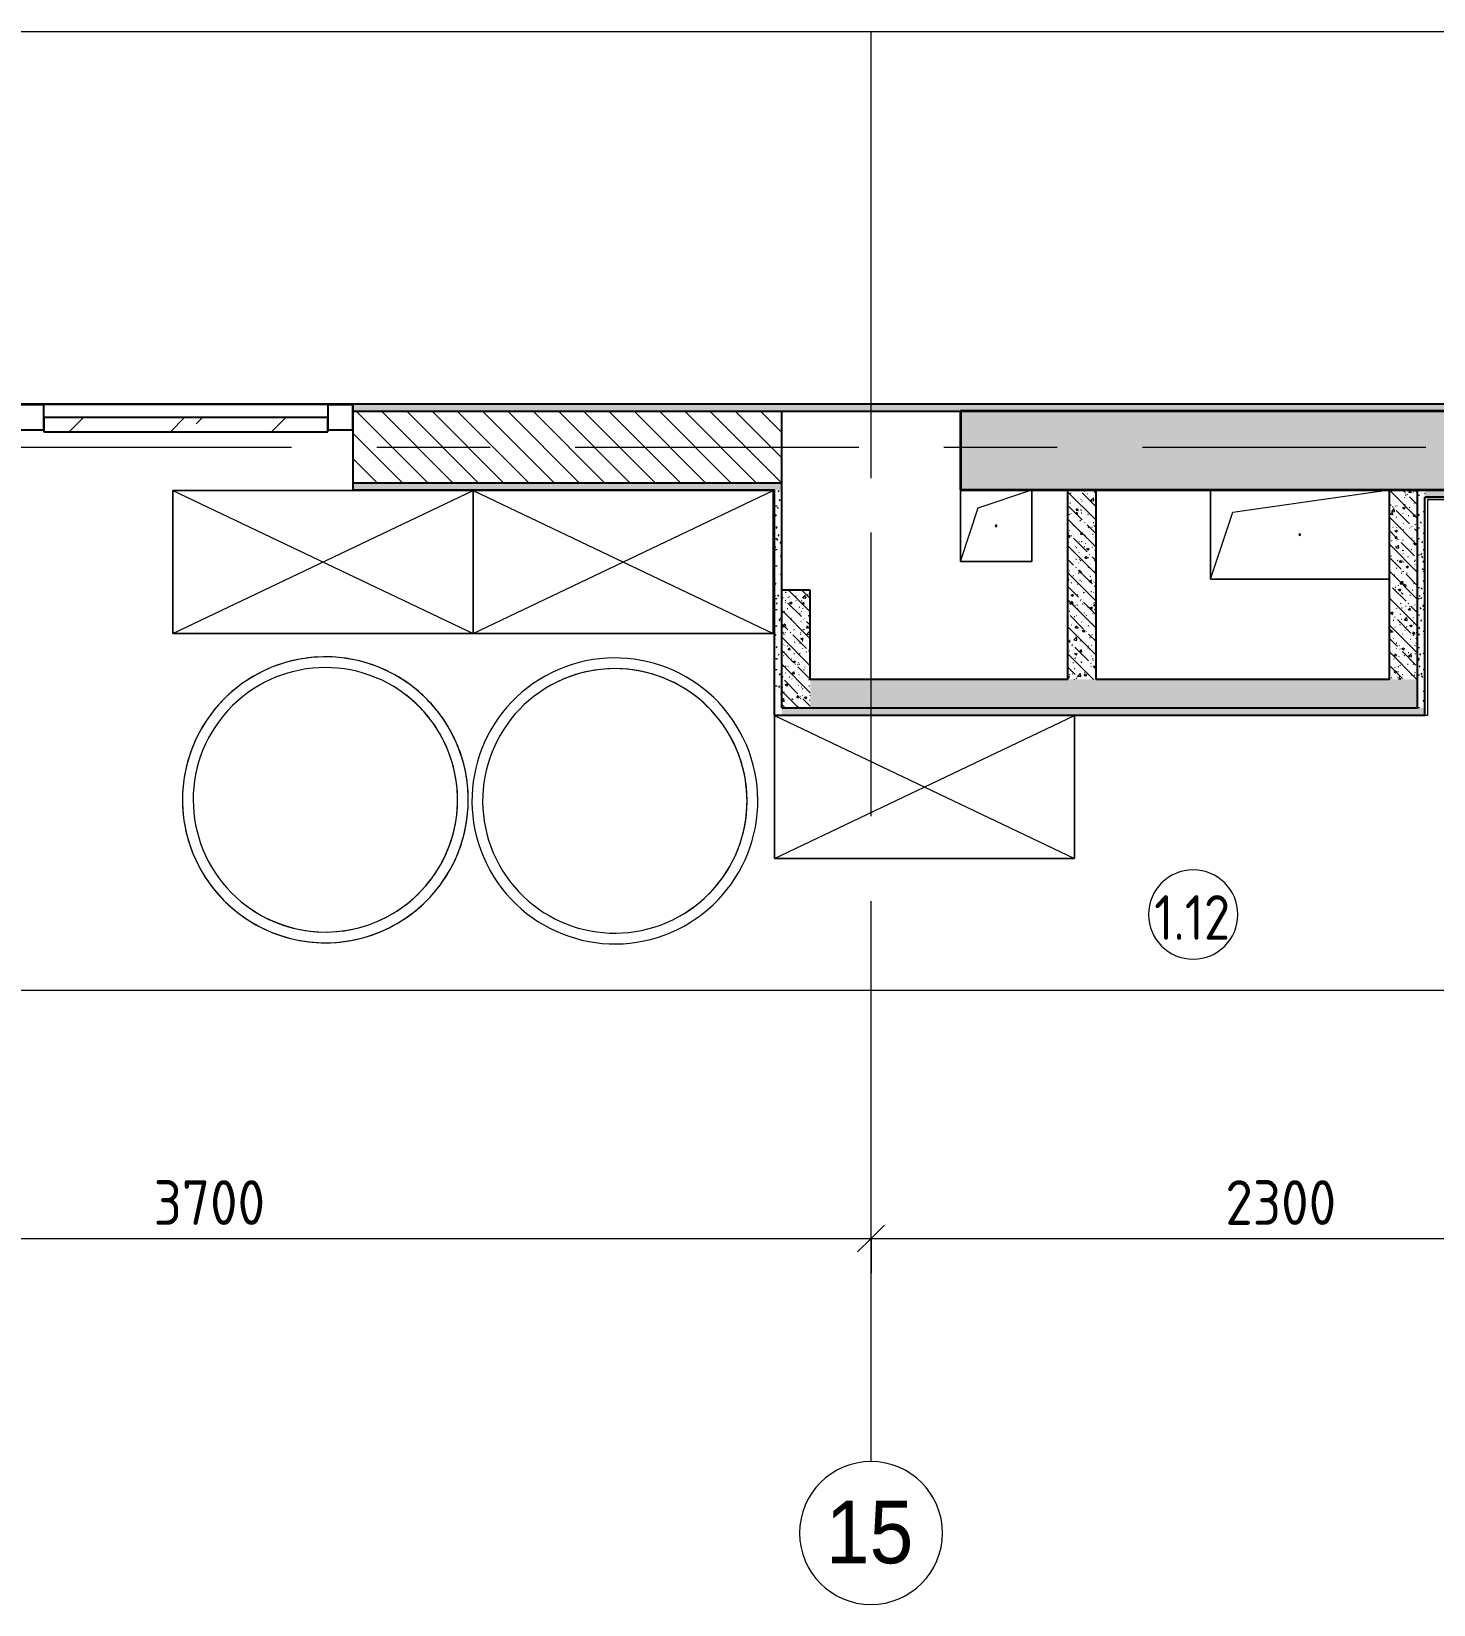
# Model space of a CAD drawing. Header units: millimetres. Extents: x 3991 to 282775, y -8553 to 29560.
# Drawn here: x 72708 to 76632, y 4562 to 8963 of the extents above; entities that cross this region are included whole.
import ezdxf

# ---------------------------------------------------------------- set-up
doc = ezdxf.new("R2010")
doc.units = ezdxf.units.MM
doc.linetypes.add('Осевая', pattern=[1587.5, 317.5, -238.125, 793.75, -238.125])
for name, color, linetype, lineweight in [('A-ANNO-DIMS', 7, 'Continuous', 9), ('A-ANNO-DIMS-50', 7, 'Continuous', 9), ('A-AREA-IDEN', 7, 'Continuous', 9), ('A-DETL-GENF', 7, 'Continuous', 9), ('A-GENM', 7, 'Continuous', 9), ('A-GLAZ-CURT', 7, 'Continuous', 9), ('A-GLAZ-CURT-1', 7, 'Continuous', 25), ('A-GLAZ-CWMG', 7, 'Continuous', 9), ('A-GLAZ-CWMG-1', 7, 'Continuous', 25), ('A-WALL', 7, 'Continuous', 9), ('I-FURN', 7, 'Continuous', 9), ('I-WALL', 7, 'Continuous', 9), ('Оси', 7, 'Continuous', 9), ('Оси-1', 7, 'Continuous', 20), ('Оси-2', 7, 'Осевая', 9)]:
    doc.layers.add(name, color=color, linetype=linetype, lineweight=lineweight)
for name, color, linetype, lineweight, true_color in [('A-WALL-1', 7, 'Continuous', 25, 0x3c3c3c), ('A-WALL-2', 7, 'Continuous', 35, 0x3c3c3c), ('A-WALL-FNSH-1', 7, 'Continuous', 15, 0x3c3c3c)]:
    doc.layers.add(name, color=color, linetype=linetype, lineweight=lineweight, true_color=true_color)
doc.styles.add('Arial', font='arial.ttf', dxfattribs={"width": 0.9, "height": 175})
doc.styles.add('GOST Common_2', font='GOST_Common.ttf', dxfattribs={"width": 0.9, "height": 125})
doc.styles.add('ISOCPEUR', font='isocpeur.ttf', dxfattribs={"width": 0.9, "height": 125})
doc.dimstyles.new('ISO-2_5_0_9К_БОЛЬШОЙ', dxfattribs={"dimscale": 304.8, "dimtxt": 124.497647, "dimasz": 0.246063, "dimexe": 0.19685, "dimexo": 0.492126, "dimgap": 0, "dimtad": 1, "dimdec": 0, "dimrnd": 10, "dimzin": 0, "dimdsep": 46, "dimtxsty": 'ISOCPEUR', "dimblk1": 'OBLIQUE', "dimblk2": 'OBLIQUE', "dimsah": 1, "dimcen": 0.09, "dimdle": 0.19685, "dimazin": 0, "dimtfac": 1, "dimtdec": 4, "dimtix": 1, "dimtmove": 0, "dimatfit": 3, "dimfxl": 1, "dimtvp": 1, "dimtolj": 1, "dimtzin": 0, "dimarcsym": 2})
pattern_1 = [(135, (22897.75, 0), (-37.717076, -37.717076), [53.34, -8.89, 1.778, -8.89]), (135, (22897.75, 37.694), (-37.717076, -37.717076), []), (50, (22897.75, 0), (63.763904, -5.57885), [6.667, -73.342]), (355, (22897.75, 0), (-12.334876, 66.86951), [5.334, -58.674]), (100.451, (22903.065, -0.465), (51.43036, 61.29098), [5.667, -62.332]), (46.184, (22897.75, 17.78), (94.87722, -14.71484), [10.001, -110.014]), (96.636, (22905.66, 16.55), (83.09115, 86.5993), [8.5, -93.497]), (351.184, (22897.75, 17.78), (83.09204, 86.59928), [8.001, -88.011]), (21, (22906.64, 13.335), (53.064487, -35.792726), [6.667, -73.342]), (326, (22906.64, 13.335), (21.63066, 64.46546), [5.334, -58.674]), (71.451, (22911.06, 10.35), (74.69646, 28.67237), [5.667, -62.332]), (37.5, (22897.75, 0), (1.080413, 29.594271), [1.676, -56.286, 1.676, -57.887, -58.896]), (37.5, (22897.75, 0), (1.080413, 29.594271), [-117.526, 1.676, -57.22]), (7.5, (22897.75, 0), (23.386368, 35.063507), [1.676, -32.283, 1.676, -54.953, -22.447]), (7.5, (22897.75, 0), (23.386368, 35.063507), [-90.589, 1.676, -20.771]), (327.5, (22877.926, 0), (47.456567, -2.005468), [1.676, -20.549, 1.676, -67.666, -92.011]), (327.5, (22877.926, 0), (47.456567, -2.005468), [-91.567, 1.676, -90.335]), (317.5, (22869.036, 0), (51.844948, 8.89904), [1.676, -27.216, 1.676, -44.374, -65.341]), (317.5, (22869.036, 0), (51.844948, 8.89904), [-74.943, 1.676, -63.665])]
pattern_2 = [(0, (22897.75, 0), (60.96, 15.24), [5.029, -40.691, 5.029, -40.691, -243.84]), (0, (22897.75, 0), (60.96, 15.24), [-91.44, 5.029, -86.411, 5.029, -40.691, -106.68]), (0, (22897.75, 0), (60.96, 15.24), [-228.6, 5.029, -25.451, 5.029, -71.171]), (120, (22920.61, 7.62), (-43.678227, 45.1729086), [5.029, -40.691, 5.029, -40.691, -243.84]), (120, (22920.61, 7.62), (-43.678227, 45.1729086), [-91.44, 5.029, -86.411, 5.029, -40.691, -106.68]), (120, (22920.61, 7.62), (-43.678227, 45.1729086), [-228.6, 5.029, -25.451, 5.029, -71.171]), (240, (22928.23, 38.1), (-17.281773, -60.4129086), [5.029, -40.691, 5.029, -40.691, -243.84]), (240, (22928.23, 38.1), (-17.281773, -60.4129086), [-91.44, 5.029, -86.411, 5.029, -40.691, -106.68]), (240, (22928.23, 38.1), (-17.281773, -60.4129086), [-228.6, 5.029, -25.451, 5.029, -71.171])]

# ---------------------------------------------------------------- blocks, each defined once
blk = doc.blocks.new('GM_Отверстие прямоугольное _в плите_ - Отверстие-V43-Фрагмент 1_5')
at = {"layer": 'A-GENM'}
for p, q in [((-250, -125), (-250, 125)), ((-250, 125), (-250, -125)), ((-187.5, 62.5), (250, 125)), ((-250, -125), (-187.5, 62.5)), ((250, -125), (-250, -125)), ((-250, -125), (250, -125))]:
    blk.add_line(p, q, dxfattribs=at)
for start, end in [(360, 180), (180, 360)]:
    blk.add_arc((0, 0), 2.5, start, end, dxfattribs=at)
blk = doc.blocks.new('GM_Отверстие прямоугольное _в плите_ - Отверстие-21604341-Фрагмент 1_5')
at = {"layer": 'A-GENM'}
for p, q in [((-100, -100), (-100, 100)), ((-100, 100), (-100, -100)), ((-50, 50), (100, 100)), ((100, 100), (100, -100)), ((100, -100), (100, 100)), ((-100, -100), (-50, 50)), ((100, -100), (-100, -100)), ((-100, -100), (100, -100))]:
    blk.add_line(p, q, dxfattribs=at)
for start, end in [(360, 180), (180, 360)]:
    blk.add_arc((0, 0), 2.5, start, end, dxfattribs=at)
blk = doc.blocks.new('ПУФ - 1_53-25461062-Фрагмент 1_5')
at = {"layer": 'I-FURN'}
for radius, start, end in [(400, 360, 180), (400, 80, 100), (370, 0, 180), (370, 360, 148.2353), (400, 110, 120), (400, 100, 110), (400, 50, 80), (400, 120, 130), (400, 130, 140), (400, 20, 50), (400, 140, 150), (400, 150, 160), (370, 148.2353, 158.8235), (400, 160, 170), (370, 158.8235, 180), (400, 0, 20), (400, 170, 180), (400, 180, 360), (400, 180, 220), (370, 180, 360), (370, 180, 360), (400, 340, 360), (400, 320, 340), (400, 220, 230), (400, 310, 320), (400, 230, 240), (400, 300, 310), (400, 240, 280), (400, 290, 300), (400, 280, 290)]:
    blk.add_arc((0, 0), radius, start, end, dxfattribs=at)
blk = doc.blocks.new('ПУФ - 1_53-25461890-Фрагмент 1_5')
at = {"layer": 'I-FURN'}
for radius, start, end in [(400, 0, 180), (400, 0, 180), (370, 0, 180), (370, 0, 180), (400, 180, 360), (400, 180, 0), (370, 180, 349.4118), (370, 180, 0), (370, 349.4118, 360)]:
    blk.add_arc((0, 0), radius, start, end, dxfattribs=at)
blk = doc.blocks.new('Шкаф параметрический - 1_34-25540996-Фрагмент 1_5')
at = {"layer": 'I-FURN'}
for p, q in [((0, 0), (840, 400)), ((0, 400), (840, 0)), ((840, 400), (0, 400)), ((0, 400), (0, 0)), ((0, 0), (0, 400)), ((0, 400), (840, 400)), ((840, 0), (840, 400)), ((840, 400), (840, 0)), ((0, 0), (840, 0)), ((840, 0), (0, 0))]:
    blk.add_line(p, q, dxfattribs=at)
blk = doc.blocks.new('Прямоугольный импост - 50 x 70 мм-31700031-Фрагмент 1_5')
at = {"layer": 'A-GLAZ-CWMG-1'}
for p, q in [((-70, 35), (0, 35)), ((-70, -35), (-70, 35)), ((0, 35), (0, -35)), ((0, -35), (-70, -35))]:
    blk.add_line(p, q, dxfattribs=at)
blk = doc.blocks.new('Системная панель - Стекло - 40мм-V64-Фрагмент 1_5')
at = {"layer": 'A-GLAZ-CURT'}
h = blk.add_hatch(dxfattribs=at)
h.set_pattern_fill('FP_47', color=256, style=0, pattern_type=2)
h.set_pattern_definition([(45, (-50292.5, -7833), (-141.42136, 141.42136), [100, -300]), (45, (-50392.5, -7883), (-141.42136, 141.42136), [300, -100]), (45, (-50192.5, -7933), (-141.42136, 141.42136), [100, -300])])
h.paths.add_polyline_path([(397.5, -40), (397.5, 0), (-397.5, 0), (-397.5, -40), (-246, -40)])
at = {"layer": 'A-GLAZ-CURT-1'}
for p, q in [((397.5, 0), (-397.5, 0)), ((-397.5, 0), (-397.5, -40)), ((397.5, -40), (397.5, 0)), ((-397.5, -40), (397.5, -40))]:
    blk.add_line(p, q, dxfattribs=at)
blk = doc.blocks.new('Прямоугольный импост - 50 x 70 мм-31702100-Фрагмент 1_5')
at = {"layer": 'A-GLAZ-CWMG-1'}
for p, q in [((-35, 35), (35, 35)), ((-35, -35), (-35, 35)), ((35, 35), (35, -35)), ((35, -35), (-35, -35))]:
    blk.add_line(p, q, dxfattribs=at)
blk = doc.blocks.new('Прямоугольный импост - 50 x 70 мм-31720914-Фрагмент 1_5')
at = {"layer": 'A-GLAZ-CWMG'}
blk.add_line((32640, 7918), (31845, 7918), dxfattribs=at)
blk = doc.blocks.new('DET_L_Линия разрыва - М100-30647533-Фрагмент 1_5')
at = {"layer": 'A-DETL-GENF'}
blk.add_line((18548.7, 0), (36497.4, 0), dxfattribs=at)
blk = doc.blocks.new('DET_L_Линия разрыва - М100-30647532-Фрагмент 1_5')
at = {"layer": 'A-DETL-GENF'}
blk.add_line((36497.4, 0), (18548.7, 0), dxfattribs=at)
blk = doc.blocks.new('Ось сетки - D8-29747960-Фрагмент 1_5')
at = {"layer": 'Оси-1'}
for start, end in [(360, 180), (180, 360)]:
    blk.add_arc((0, 0), 4, start, end, dxfattribs=at)
blk = doc.blocks.new('DIMBLOCK66-Фрагмент 1_5')
at = {"layer": 'A-ANNO-DIMS-50'}
for p, q in [((71357.8, 5488.5), (71357.8, 5645.5)), ((75057.8, 5488.5), (75057.8, 5645.5)), ((71357.8, 5585.5), (75057.8, 5585.5)), ((71357.8, 5585.5), (71357.8, 5488.5)), ((75057.8, 5585.5), (75057.8, 5488.5))]:
    blk.add_line(p, q, dxfattribs=at)
at = {"layer": 'A-ANNO-DIMS-50', "lineweight": 20}
for p, q in [((71357.8, 5585.5), (71395.3, 5623)), ((75057.8, 5585.5), (75095.3, 5623)), ((71357.8, 5585.5), (71320.3, 5548)), ((75057.8, 5585.5), (75020.3, 5548))]:
    blk.add_line(p, q, dxfattribs=at)
at = {"layer": 'A-ANNO-DIMS-50', "color": 0, "insert": (73049.7, 5748.8), "char_height": 125, "width": 379.239, "attachment_point": 1, "line_spacing_factor": 1.149209, "style": 'ISOCPEUR'}
blk.add_mtext('3700', dxfattribs=at)
blk = doc.blocks.new('_Oblique')
at = {"color": 0, "linetype": 'ByBlock', "lineweight": -2}
blk.add_line((-0.5, -0.5), (0.5, 0.5), dxfattribs=at)
blk = doc.blocks.new('DIMBLOCK67-Фрагмент 1_5')
at = {"layer": 'A-ANNO-DIMS-50'}
for p, q in [((75057.8, 5488.5), (75057.8, 5645.5)), ((77357.8, 5488.5), (77357.8, 5645.5)), ((75057.8, 5585.5), (77357.8, 5585.5)), ((75057.8, 5585.5), (75057.8, 5488.5)), ((77357.8, 5585.5), (77357.8, 5488.5))]:
    blk.add_line(p, q, dxfattribs=at)
at = {"layer": 'A-ANNO-DIMS-50', "lineweight": 20}
for p, q in [((75057.8, 5585.5), (75095.3, 5623)), ((77357.8, 5585.5), (77395.3, 5623)), ((75057.8, 5585.5), (75020.3, 5548)), ((77357.8, 5585.5), (77320.3, 5548))]:
    blk.add_line(p, q, dxfattribs=at)
at = {"layer": 'A-ANNO-DIMS-50', "color": 0, "insert": (76049.7, 5748.8), "char_height": 125, "width": 379.239, "attachment_point": 1, "line_spacing_factor": 1.149209, "style": 'ISOCPEUR'}
blk.add_mtext('2300', dxfattribs=at)
blk = doc.blocks.new('Марка_Помещения - Номер-25198446-Фрагмент 1_5')
at = {"layer": 'A-AREA-IDEN'}
for start, end in [(360, 180), (180, 360)]:
    blk.add_arc((0, 0), 2.5, start, end, dxfattribs=at)

msp = doc.modelspace()

# ---------------------------------------------------------------- hatches: boundary and pattern name
at = {"layer": 'I-WALL'}
h = msp.add_hatch(dxfattribs=at)
h.set_pattern_fill('FP_13', color=256, style=0, pattern_type=2)
h.set_pattern_definition(pattern_2)
h.paths.add_polyline_path([(86437.7, 7900), (86397.7, 7920), (83507.8, 7920), (83507.8, 7900), (86395, 7900)])
h.paths.add_polyline_path([(81007.8, 7900), (81007.8, 7920), (73607.8, 7920), (73607.8, 7900), (80043, 7900)])
h.paths.add_polyline_path([(71107.8, 7900), (71107.8, 7920), (64737.8, 7920), (64737.8, 7900), (70511.3, 7900)])
h.paths.add_polyline_path([(62237.8, 7900), (62237.8, 7920), (61657.8, 7920), (61657.8, 7900)])
h = msp.add_hatch(dxfattribs=at)
h.set_pattern_fill('FP_12', color=256, style=0, pattern_type=2)
h.set_pattern_definition([(135, (22897.75, 0), (-35.35534, -35.35534), [])])
h.paths.add_polyline_path([(74807.8, 7700), (74807.8, 7900), (73607.8, 7900), (73607.8, 7700), (74681.5, 7700)])
h.paths.add_polyline_path([(70807.8, 7700), (71107.8, 7700), (71107.8, 7900), (70807.8, 7900)])
h = msp.add_hatch(dxfattribs=at)
h.set_pattern_fill('FP_4', color=256, style=0, pattern_type=2)
h.set_pattern_definition([(45, (22897.75, 0), (-28.51196, 28.51196), []), (45, (22926.263, 0), (-28.51196, 28.51196), [50.403, -10.081, 1.676, -8.404])])
h.paths.add_polyline_path([(79307.8, 7680), (79307.8, 7900), (78007.8, 7900), (78007.8, 7830), (76807.8, 7830), (76807.8, 7900), (75307.8, 7900), (75307.8, 7680), (78851.6, 7680)])
h = msp.add_hatch(dxfattribs=at)
h.set_pattern_fill('FP_13', color=256, style=0, pattern_type=2)
h.set_pattern_definition(pattern_2)
h.paths.add_polyline_path([(74787.8, 7680), (74807.8, 7680), (74807.8, 7700), (73607.8, 7700), (73607.8, 7680), (74681.5, 7680)])
h.paths.add_polyline_path([(71107.8, 7680), (71107.8, 7700), (70827.8, 7700), (70827.8, 7680), (70840.8, 7680)])
h = msp.add_hatch(dxfattribs=at)
h.set_pattern_fill('FP_13', color=256, style=0, pattern_type=2)
h.set_pattern_definition(pattern_2)
h.paths.add_polyline_path([(74787.8, 7050), (74807.8, 7050), (74807.8, 7680), (74787.8, 7680), (74787.8, 7679)])
h = msp.add_hatch(dxfattribs=at)
h.set_pattern_fill('FP_15', color=256, style=0, pattern_type=2)
h.set_pattern_definition(pattern_1)
h.paths.add_polyline_path([(75687.8, 7150), (75687.8, 7680), (75607.8, 7680), (75607.8, 7150)])
h = msp.add_hatch(dxfattribs=at)
h.set_pattern_fill('FP_15', color=256, style=0, pattern_type=2)
h.set_pattern_definition(pattern_1)
h.paths.add_polyline_path([(76587.8, 7150), (76587.8, 7680), (76507.8, 7680), (76507.8, 7150)])
h = msp.add_hatch(dxfattribs=at)
h.set_pattern_fill('FP_13', color=256, style=0, pattern_type=2)
h.set_pattern_definition(pattern_2)
h.paths.add_polyline_path([(76587.8, 7070), (76607.8, 7070), (76607.8, 7680), (76587.8, 7680), (76587.8, 7263)])
h = msp.add_hatch(dxfattribs=at)
h.set_pattern_fill('FP_13', color=256, style=0, pattern_type=2)
h.set_pattern_definition(pattern_2)
h.paths.add_polyline_path([(78207.8, 7660), (78227.8, 7660), (78227.8, 7680), (76607.8, 7680), (76607.8, 7660), (77660.1, 7660)])
h = msp.add_hatch(dxfattribs=at)
h.set_pattern_fill('FP_15', color=256, style=0, pattern_type=2)
h.set_pattern_definition(pattern_1)
h.paths.add_polyline_path([(74887.8, 7070), (74887.8, 7400), (74807.8, 7400), (74807.8, 7070)])
h = msp.add_hatch(dxfattribs=at)
h.set_pattern_fill('FP_15', color=256, style=0, pattern_type=2)
h.set_pattern_definition(pattern_1)
h.paths.add_polyline_path([(76587.8, 7070), (76587.8, 7150), (74887.8, 7150), (74887.8, 7070), (76468.6, 7070)])
h = msp.add_hatch(dxfattribs=at)
h.set_pattern_fill('FP_13', color=256, style=0, pattern_type=2)
h.set_pattern_definition(pattern_2)
h.paths.add_polyline_path([(76607.8, 7050), (76607.8, 7070), (74807.8, 7070), (74807.8, 7050), (76468.6, 7050)])

# ---------------------------------------------------------------- linework, layer by layer
at = {"layer": 'A-WALL'}
for p, q in [((74787.8, 7679), (74786.8, 7679)), ((76608.8, 7660), (76608.8, 7659))]:
    msp.add_line(p, q, dxfattribs=at)
at = {"layer": 'A-WALL-1'}
for p, q in [((73607.8, 7920), (73607.8, 7680)), ((81007.8, 7920), (73607.8, 7920)), ((73607.8, 7900), (75307.8, 7900)), ((74807.8, 7070), (74807.8, 7900)), ((73607.8, 7700), (74807.8, 7700)), ((73607.8, 7680), (74787.8, 7680)), ((74787.8, 7050), (74787.8, 7680)), ((75607.8, 7680), (75607.8, 7150)), ((75687.8, 7150), (75687.8, 7680)), ((76507.8, 7680), (76507.8, 7150)), ((76587.8, 7070), (76587.8, 7680)), ((76607.8, 7050), (76607.8, 7660)), ((78207.8, 7660), (76607.8, 7660)), ((74887.8, 7400), (74807.8, 7400)), ((74887.8, 7150), (74887.8, 7400)), ((75607.8, 7150), (74887.8, 7150)), ((76507.8, 7150), (75687.8, 7150)), ((74787.8, 7050), (76607.8, 7050)), ((74807.8, 7070), (76587.8, 7070))]:
    msp.add_line(p, q, dxfattribs=at)
at = {"layer": 'A-WALL-2'}
for p, q in [((76807.8, 7900), (75307.8, 7900)), ((75307.8, 7900), (75307.8, 7680)), ((75307.8, 7680), (79307.8, 7680))]:
    msp.add_line(p, q, dxfattribs=at)
at = {"layer": 'A-WALL-FNSH-1'}
for p, q in [((86395.7, 7921), (61658.8, 7921)), ((62237.8, 7920), (83507.8, 7920)), ((73607.8, 7680), (73607.8, 7679)), ((73607.8, 7679), (74786.8, 7679)), ((74786.8, 7679), (74786.8, 7049)), ((76608.8, 7049), (76608.8, 7659)), ((76608.8, 7659), (78206.8, 7659)), ((74786.8, 7049), (76608.8, 7049))]:
    msp.add_line(p, q, dxfattribs=at)
at = {"layer": 'I-WALL'}
for p, q in [((78199.8, 7652), (76615.8, 7652)), ((76615.8, 7652), (76615.8, 7049)), ((76607.8, 7050), (76608.8, 7050)), ((76615.8, 7049), (76608.8, 7049))]:
    msp.add_line(p, q, dxfattribs=at)
at = {"layer": 'Оси'}
for p, q in [((75057.8, 7712.8), (75057.8, 8962.8)), ((75057.8, 4961.6), (75057.8, 6211.6))]:
    msp.add_line(p, q, dxfattribs=at)
at = {"layer": 'Оси-2'}
for p, q in [((49861.7, 7800), (85387.7, 7800)), ((75057.8, 6211.6), (75057.8, 7712.8))]:
    msp.add_line(p, q, dxfattribs=at)

# ---------------------------------------------------------------- block references
at = {"layer": 'A-AREA-IDEN', "xscale": 49.99999999999998, "yscale": 49.99999999999998, "zscale": 49.99999999999998}
msp.add_blockref('Марка_Помещения - Номер-25198446-Фрагмент 1_5', (75959.6, 6492.2), dxfattribs=at)
at = {"layer": 'A-DETL-GENF'}
for name, p in [('DET_L_Линия разрыва - М100-30647533-Фрагмент 1_5', (49897.6, 8962.8)), ('DET_L_Линия разрыва - М100-30647532-Фрагмент 1_5', (49897.6, 6279.9))]:
    msp.add_blockref(name, p, dxfattribs=at)
at = {"layer": 'A-GENM'}
for name, p in [('GM_Отверстие прямоугольное _в плите_ - Отверстие-21604341-Фрагмент 1_5', (75407.8, 7580)), ('GM_Отверстие прямоугольное _в плите_ - Отверстие-V43-Фрагмент 1_5', (76257.8, 7555))]:
    msp.add_blockref(name, p, dxfattribs=at)
at = {"layer": 'A-GLAZ-CURT'}
msp.add_blockref('Системная панель - Стекло - 40мм-V64-Фрагмент 1_5', (73140.3, 7883), dxfattribs=at)
at = {"layer": 'A-GLAZ-CWMG', "extrusion": (0, 0, -1), "rotation": 180}
for name, p in [('Прямоугольный импост - 50 x 70 мм-31702100-Фрагмент 1_5', (-72707.8, 7883)), ('Прямоугольный импост - 50 x 70 мм-31700031-Фрагмент 1_5', (-73607.8, 7883))]:
    msp.add_blockref(name, p, dxfattribs=at)
at = {"layer": 'A-GLAZ-CWMG'}
msp.add_blockref('Прямоугольный импост - 50 x 70 мм-31720914-Фрагмент 1_5', (40897.8, 0), dxfattribs=at)
at = {"layer": 'I-FURN'}
for p in [(73103.8, 7278.7), (73943.8, 7278.7), (74787.8, 6649.3)]:
    msp.add_blockref('Шкаф параметрический - 1_34-25540996-Фрагмент 1_5', p, dxfattribs=at)
for name, p, rotation in [('ПУФ - 1_53-25461062-Фрагмент 1_5', (73530.5, 6813.1), 233.3350386201596), ('ПУФ - 1_53-25461890-Фрагмент 1_5', (74340.8, 6810), 118.9499011641568)]:
    msp.add_blockref(name, p, dxfattribs=dict(at, rotation=rotation))
at = {"layer": 'Оси-1', "xscale": 49.99999999999998, "yscale": 49.99999999999998, "zscale": 49.99999999999998}
msp.add_blockref('Ось сетки - D8-29747960-Фрагмент 1_5', (75057.8, 4761.6), dxfattribs=at)

# ---------------------------------------------------------------- texts
at = {"layer": 'A-AREA-IDEN', "insert": (75850.6, 6546.4), "char_height": 125, "width": 274.177, "attachment_point": 1, "style": 'GOST Common_2'}
msp.add_mtext('1.12', dxfattribs=at)
at = {"layer": 'Оси', "insert": (74931.4, 4851.9), "char_height": 175, "width": 303.038, "attachment_point": 1, "style": 'Arial'}
msp.add_mtext('15', dxfattribs=at)

# ---------------------------------------------------------------- dimensions: what is measured, and where the dimension line sits
at = {"layer": 'A-ANNO-DIMS'}
for base, p1, p2, override, picture, middle in [((75057.8, 5585.5), (71357.8, 5638.5), (75057.8, 5638.5), {"dimpost": '<>', "dimfxl": 3700}, 'DIMBLOCK66-Фрагмент 1_5', (73207.8, 5648)), ((77357.8, 5585.5), (75057.8, 5638.5), (77357.8, 5638.5), {"dimpost": '<>', "dimfxl": 2300}, 'DIMBLOCK67-Фрагмент 1_5', (76207.8, 5648))]:
    dim = msp.add_linear_dim(base=base, p1=p1, p2=p2, dimstyle='ISO-2_5_0_9К_БОЛЬШОЙ', override=override, dxfattribs=at)
    dim.commit()
    dim.dimension.update_dxf_attribs({"geometry": picture, "text_midpoint": middle})

doc.saveas('drawing.dxf')
